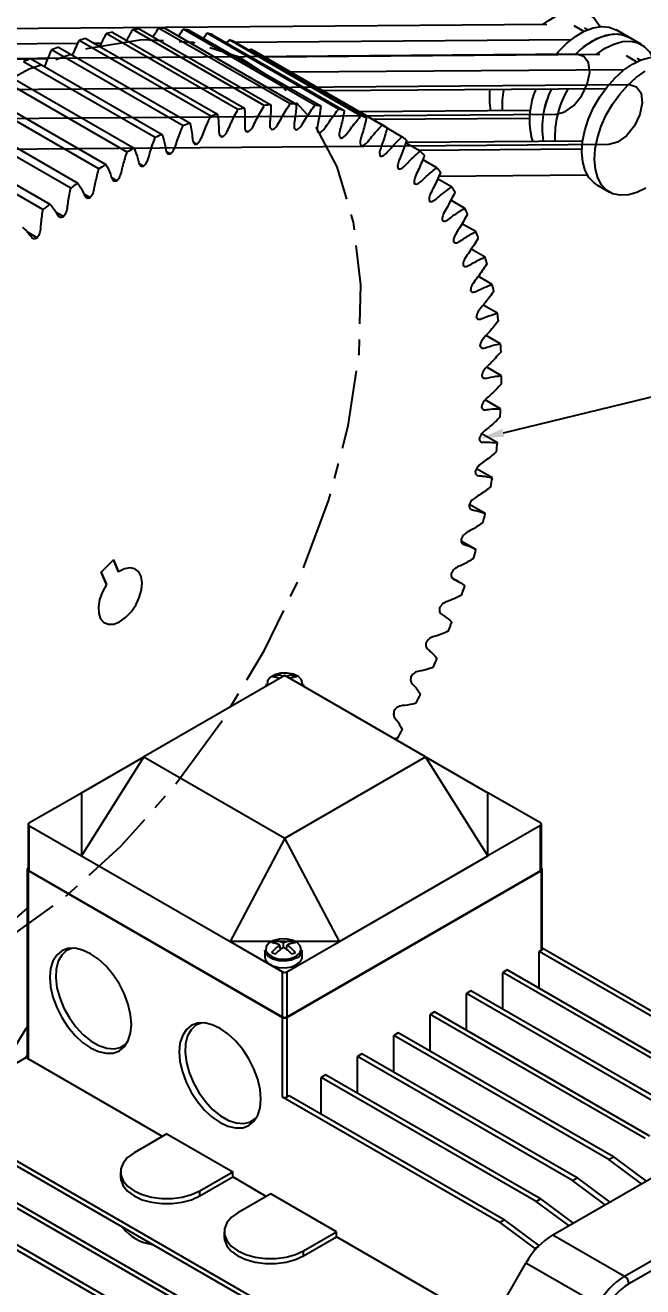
# Model space of a CAD drawing. Header units: millimetres. Extents: x 0 to 1189, y 0 to 841.
# Drawn here: x 690.9 to 790.5, y 304.5 to 508.1 of the extents above; entities that cross this region are included whole.
import ezdxf
from ezdxf import colors
from ezdxf.entities.mleader import LeaderData, LeaderLine
from ezdxf.math import Vec2, Vec3

# ---------------------------------------------------------------- set-up
doc = ezdxf.new("R2010")
doc.units = ezdxf.units.MM
doc.linetypes.add('CENTERX2', pattern=[20.32, 12.7, -2.54, 2.54, -2.54])

msp = doc.modelspace()

# ---------------------------------------------------------------- linework, layer by layer
at = {"color": 7, "linetype": 'Continuous', "lineweight": 25}
for p, q in [((632.13, 507.12), (775.05, 508.23)), ((705.05, 506.93), (726.27, 494.69)), ((729.46, 495.14), (708.25, 507.39)), ((709.3, 507.49), (730.51, 495.24)), ((733.61, 495.37), (712.39, 507.62)), ((713.4, 507.61), (734.62, 495.36)), ((737.6, 495.17), (716.39, 507.42)), ((717.36, 507.3), (738.57, 495.05)), ((779.38, 508.04), (781.03, 507.09)), ((781.58, 507.34), (781.12, 507.6)), ((788.24, 506.15), (786.2, 507.33)), ((632.36, 504.65), (699.39, 505.17)), ((720.82, 493.39), (699.61, 505.63)), ((700.7, 505.95), (721.92, 493.7)), ((702.02, 505.19), (703.22, 505.2)), ((725.19, 494.48), (703.98, 506.73)), ((741.42, 494.53), (720.21, 506.78)), ((721.13, 506.55), (742.35, 494.31)), ((723.21, 505.35), (723.55, 505.36)), ((745.05, 493.47), (723.84, 505.71)), ((724.71, 505.38), (745.92, 493.14)), ((724.74, 505.37), (778.98, 505.79)), ((790.29, 504.97), (788.24, 506.15)), ((716.37, 491.87), (695.15, 504.12)), ((696.27, 504.54), (717.48, 492.29)), ((748.47, 491.98), (727.26, 504.23)), ((728.07, 503.79), (749.29, 491.54)), ((783.58, 503.33), (729.6, 502.91)), ((779.55, 503.3), (780.28, 503.98)), ((789.51, 502.19), (787.86, 503.14)), ((691.56, 502.61), (632.53, 502.16)), ((711.86, 489.94), (690.64, 502.19)), ((691.77, 502.71), (712.98, 490.46)), ((694.57, 502.64), (691.93, 502.62)), ((787.47, 500.89), (733.81, 500.48)), ((790.07, 502.44), (789.61, 502.71)), ((707.32, 487.61), (686.1, 499.86)), ((687.24, 500.48), (708.45, 488.23)), ((702.77, 484.89), (681.56, 497.13)), ((682.69, 497.85), (703.9, 485.6)), ((784.48, 497.83), (739.01, 497.48)), ((678.16, 494.84), (699.37, 482.59)), ((698.25, 481.78), (677.03, 494.03)), ((772.33, 494.31), (744.86, 494.1)), ((772.21, 493.04), (747.03, 492.85)), ((673.66, 491.46), (694.87, 479.22)), ((726.75, 490.86), (726.55, 490.97)), ((726.76, 490.86), (726.56, 490.98)), ((751.66, 490.08), (749.26, 491.46)), ((693.76, 478.32), (672.55, 490.57)), ((718.49, 488.89), (718.01, 489.17)), ((718.48, 488.89), (718.02, 489.15)), ((722.67, 490.08), (722.31, 490.29)), ((722.66, 490.07), (722.44, 490.2)), ((754.6, 487.77), (752.26, 489.11)), ((752.29, 489.19), (780.82, 489.41)), ((772.84, 489.25), (772.49, 490.21)), ((714.25, 487.31), (713.69, 487.63)), ((714.23, 487.3), (713.69, 487.61)), ((754.29, 487.94), (780.69, 488.15)), ((709.96, 485.33), (709.29, 485.72)), ((709.94, 485.33), (709.3, 485.7)), ((757.27, 485.07), (754.99, 486.39)), ((705.65, 482.98), (704.88, 483.43)), ((705.64, 482.97), (704.88, 483.4)), ((759.67, 481.99), (757.41, 483.29)), ((757.62, 483.73), (781.55, 483.91)), ((701.34, 480.26), (700.42, 480.79)), ((701.33, 480.25), (700.43, 480.77)), ((783.09, 482.34), (785.13, 481.16)), ((761.77, 478.55), (759.54, 479.84)), ((697.06, 477.19), (695.91, 477.85)), ((697.05, 477.18), (695.93, 477.82)), ((692.83, 473.79), (691.2, 474.73)), ((692.82, 473.77), (691.24, 474.69)), ((763.57, 474.77), (761.34, 476.05)), ((765.06, 470.67), (762.83, 471.95)), ((766.23, 466.26), (763.98, 467.56)), ((767.07, 461.59), (764.78, 462.91)), ((767.57, 456.66), (765.23, 458.01)), ((767.74, 451.52), (765.33, 452.91)), ((767.58, 446.17), (765.08, 447.61)), ((767.08, 440.67), (764.52, 442.14)), ((766.25, 435.03), (763.67, 436.51)), ((765.09, 429.28), (762.54, 430.75)), ((763.6, 423.46), (761.21, 424.84)), ((705.11, 421.83), (703.14, 419.79)), ((703.14, 419.79), (705.11, 421.83)), ((705.96, 419.87), (705.11, 421.83)), ((705.11, 421.83), (705.96, 419.87)), ((703.14, 419.79), (703.99, 417.83)), ((703.99, 417.83), (703.14, 419.79)), ((760.82, 418.25), (759.75, 418.87)), ((732.76, 403.15), (710.03, 390.03)), ((731.38, 402.84), (731.38, 403.23)), ((755.48, 390.03), (732.76, 403.15)), ((734.14, 402.84), (734.14, 403.23)), ((729.76, 401.7), (729.76, 401.42)), ((729.79, 401.44), (729.76, 401.7)), ((735.76, 401.42), (735.76, 401.7)), ((710.03, 390.03), (699.97, 374.04)), ((699.97, 384.22), (710.03, 390.03)), ((710.03, 390.03), (732.76, 376.91)), ((732.76, 376.91), (755.48, 390.03)), ((765.54, 374.04), (755.48, 390.03)), ((755.48, 390.03), (765.54, 384.22)), ((691.5, 379.34), (699.97, 384.22)), ((699.97, 384.22), (699.97, 374.04)), ((765.54, 374.04), (765.54, 384.22)), ((774.01, 379.34), (765.54, 384.22)), ((691.35, 379.13), (691.35, 371.87)), ((691.5, 378.93), (691.5, 371.66)), ((691.5, 378.93), (699.97, 374.04)), ((774.01, 378.93), (765.54, 374.04)), ((774.01, 371.66), (774.01, 378.93)), ((774.16, 371.87), (774.16, 379.13)), ((732.76, 376.91), (723.94, 360.2)), ((741.58, 360.2), (732.76, 376.91)), ((699.97, 374.04), (723.94, 360.2)), ((741.58, 360.2), (765.54, 374.04)), ((691.21, 371.87), (691.21, 341.47)), ((691.36, 371.66), (691.36, 341.26)), ((691.36, 371.66), (732.4, 347.97)), ((691.5, 371.66), (732.4, 348.05)), ((733.11, 348.05), (774.01, 371.66)), ((733.11, 347.97), (774.15, 371.66)), ((774.15, 358.8), (774.15, 371.66)), ((774.3, 359.01), (774.3, 371.87)), ((698.24, 359.13), (697.67, 358.8)), ((741.58, 360.2), (723.94, 360.2)), ((723.94, 360.2), (732.4, 355.32)), ((729.56, 358.79), (729.56, 357.7)), ((731.18, 359.93), (731.18, 360.33)), ((732.07, 358.93), (731.96, 359.63)), ((732.09, 358.95), (732.07, 358.96)), ((732.56, 359.29), (732.56, 359.98)), ((733.05, 358.93), (733.15, 359.63)), ((733.11, 355.32), (741.58, 360.2)), ((733.94, 359.93), (733.94, 360.33)), ((735.56, 357.7), (735.56, 358.79)), ((774.15, 358.8), (773.79, 358.59)), ((773.79, 352.65), (773.79, 358.59)), ((808.49, 338.56), (773.79, 358.59)), ((809.2, 338.97), (774.3, 359.12)), ((732.4, 348.05), (732.4, 355.32)), ((733.11, 355.32), (733.11, 348.05)), ((768.64, 355.62), (767.93, 355.21)), ((767.93, 349.27), (767.93, 355.21)), ((802.63, 335.18), (767.93, 355.21)), ((803.34, 335.59), (768.64, 355.62)), ((762.78, 352.24), (762.07, 351.82)), ((797.48, 332.21), (762.78, 352.24)), ((796.76, 331.79), (762.07, 351.82)), ((762.07, 345.88), (762.07, 351.82)), ((756.92, 348.85), (756.2, 348.44)), ((790.9, 328.41), (756.2, 348.44)), ((756.2, 342.5), (756.2, 348.44)), ((791.62, 328.82), (756.92, 348.85)), ((719.11, 347.08), (718.55, 346.75)), ((732.4, 335.11), (732.4, 347.97)), ((733.11, 347.97), (733.11, 335.11)), ((751.06, 345.47), (750.34, 345.06)), ((785.04, 325.02), (750.34, 345.06)), ((750.34, 339.12), (750.34, 345.06)), ((785.76, 325.44), (751.06, 345.47)), ((706.63, 343.29), (707.19, 343.62)), ((745.2, 342.09), (744.48, 341.67)), ((779.9, 322.05), (745.2, 342.09)), ((675.82, 332.7), (691.21, 341.59)), ((691.21, 341.82), (691.01, 341.47)), ((713.04, 328.74), (691.36, 341.26)), ((779.18, 321.64), (744.48, 341.67)), ((744.48, 335.73), (744.48, 341.67)), ((739.34, 338.7), (738.62, 338.29)), ((773.32, 318.26), (738.62, 338.29)), ((738.62, 332.35), (738.62, 338.29)), ((774.03, 318.67), (739.34, 338.7)), ((767.46, 314.87), (732.4, 335.11)), ((733.47, 335.32), (733.11, 335.11)), ((768.17, 315.29), (733.47, 335.32)), ((776, 312.87), (812.68, 334.04)), ((727.5, 331.24), (728.06, 331.57)), ((713.75, 329.15), (708.45, 326.09)), ((713.75, 329.15), (724.36, 323.03)), ((752.27, 288.57), (685.01, 327.39)), ((752.27, 287.74), (685.01, 326.56)), ((787.57, 306.19), (824.24, 327.36)), ((824.95, 326.14), (788.28, 304.97)), ((785.04, 325.02), (785.76, 325.44)), ((790.31, 321.13), (785.04, 325.02)), ((785.76, 325.44), (791.03, 321.54)), ((706.25, 323.03), (706.25, 322.21)), ((719.05, 319.97), (724.36, 323.03)), ((719.05, 319.15), (724.36, 322.21)), ((724.36, 322.21), (724.36, 323.03)), ((729.78, 319.08), (724.36, 322.21)), ((779.18, 321.64), (779.9, 322.05)), ((779.9, 322.05), (785.17, 318.16)), ((752.27, 281.8), (685.01, 320.62)), ((752.27, 280.97), (685.01, 319.8)), ((719.05, 319.15), (719.05, 319.97)), ((784.45, 317.74), (779.18, 321.64)), ((730.49, 319.49), (725.18, 316.43)), ((741.09, 313.37), (730.49, 319.49)), ((773.32, 318.26), (774.03, 318.67)), ((778.59, 314.36), (773.32, 318.26)), ((774.03, 318.67), (779.3, 314.77)), ((752.27, 275.03), (685.01, 313.85)), ((767.46, 314.87), (768.17, 315.29)), ((767.46, 314.87), (773.11, 310.69)), ((768.17, 315.29), (773.8, 311.12)), ((752.27, 274.2), (685.01, 313.03)), ((722.99, 313.37), (722.99, 312.55)), ((735.79, 310.31), (741.09, 313.37)), ((735.79, 309.49), (741.09, 312.55)), ((741.09, 312.55), (741.09, 313.37)), ((765.12, 298.68), (741.09, 312.55)), ((776, 312.87), (787.57, 306.19)), ((735.79, 309.49), (735.79, 310.31)), ((773.11, 310.69), (773.72, 311.04)), ((773.11, 310.36), (773.11, 310.69)), ((760.07, 288.21), (771.67, 308.29)), ((783.23, 301.62), (771.67, 308.29))]:
    msp.add_line(p, q, dxfattribs=at)
at = {"color": 7, "linetype": 'Continuous'}
for p, q in [((779.86, 503.39), (539.6, 501.52)), ((548.09, 496.62), (788.35, 498.49)), ((536.29, 491.85), (776.54, 493.71)), ((785.03, 488.81), (544.77, 486.95))]:
    msp.add_line(p, q, dxfattribs=at)
at = {"color": 7, "linetype": 'Continuous', "lineweight": 25, "flags": 128}
for points in [[(774.45, 508.23), (775.24, 508.81), (776.67, 509.65), (778.08, 510.18), (779.43, 510.4), (780.67, 510.3), (781.77, 509.88), (782.7, 509.16), (783.42, 508.15), (783.57, 507.85)], [(776.43, 503.27), (776.89, 503.82), (778.23, 505.16), (779.64, 506.27), (781.07, 507.11), (782.48, 507.64), (783.83, 507.86), (785.07, 507.76), (786.17, 507.35), (786.2, 507.33)], [(779.55, 503.3), (779.59, 503.33), (780.97, 504.57), (782.39, 505.54), (783.82, 506.23), (785.2, 506.61), (786.5, 506.68), (787.68, 506.42), (788.24, 506.15)], [(780.28, 503.98), (781.68, 505.09), (783.11, 505.93), (784.52, 506.46), (785.87, 506.68), (787.11, 506.58), (788.21, 506.17), (788.24, 506.15)], [(782.93, 503.32), (783.01, 503.38), (784.44, 504.36), (785.86, 505.05), (787.24, 505.43), (788.54, 505.5), (789.72, 505.24), (790.74, 504.66), (791.57, 503.8), (792.05, 502.95)], [(783.09, 482.34), (782.64, 482.64), (781.81, 483.51), (781.2, 484.65), (780.82, 486.02), (780.68, 487.59), (780.8, 489.3), (781.16, 491.1), (781.76, 492.95), (782.57, 494.78), (783.57, 496.53), (784.74, 498.16), (786.03, 499.61), (787.41, 500.85), (788.83, 501.82), (790.26, 502.51), (791.64, 502.89), (792.94, 502.96), (794.12, 502.7), (794.69, 502.43)], [(790.98, 481.76), (789.56, 481.07), (788.18, 480.69), (786.88, 480.63), (785.7, 480.89), (784.68, 481.46), (783.85, 482.33), (783.24, 483.47), (782.86, 484.84), (782.73, 486.41), (782.84, 488.12), (783.2, 489.92), (783.8, 491.77), (784.61, 493.6), (785.62, 495.35), (786.78, 496.98), (788.07, 498.43), (789.45, 499.67), (790.88, 500.64)], [(726.75, 490.86), (726.75, 490.86), (726.75, 490.86), (726.75, 490.86), (726.75, 490.86), (726.76, 490.86), (726.76, 490.86), (726.76, 490.86), (726.76, 490.86)], [(730.72, 491.23), (730.73, 491.23), (730.73, 491.23), (730.73, 491.23), (730.73, 491.23), (730.73, 491.23), (730.73, 491.23), (730.74, 491.23), (730.74, 491.23)], [(734.57, 491.19), (734.57, 491.19), (734.57, 491.19), (734.57, 491.19), (734.57, 491.19), (734.57, 491.19), (734.58, 491.19), (734.58, 491.19), (734.58, 491.19)], [(738.25, 490.74), (738.26, 490.74), (738.26, 490.74), (738.26, 490.74), (738.26, 490.74), (738.26, 490.74), (738.26, 490.74), (738.27, 490.74), (738.27, 490.74)], [(718.48, 488.89), (718.48, 488.89), (718.48, 488.89), (718.48, 488.89), (718.49, 488.89), (718.49, 488.89), (718.49, 488.89), (718.49, 488.89), (718.49, 488.89)], [(722.66, 490.07), (722.66, 490.07), (722.66, 490.07), (722.66, 490.08), (722.67, 490.08), (722.67, 490.08), (722.67, 490.08), (722.67, 490.08), (722.67, 490.08)], [(741.77, 489.89), (741.77, 489.89), (741.77, 489.89), (741.77, 489.88), (741.77, 489.88), (741.78, 489.88), (741.78, 489.88), (741.78, 489.88), (741.78, 489.88)], [(745.09, 488.62), (745.09, 488.62), (745.09, 488.62), (745.09, 488.62), (745.09, 488.62), (745.09, 488.62), (745.1, 488.62), (745.1, 488.62), (745.1, 488.62)], [(714.23, 487.3), (714.24, 487.3), (714.24, 487.3), (714.24, 487.3), (714.24, 487.3), (714.24, 487.3), (714.24, 487.31), (714.25, 487.31), (714.25, 487.31)], [(748.19, 486.97), (748.2, 486.97), (748.2, 486.97), (748.2, 486.96), (748.2, 486.96), (748.2, 486.96), (748.2, 486.96), (748.2, 486.96), (748.2, 486.96)], [(709.94, 485.33), (709.95, 485.33), (709.95, 485.33), (709.95, 485.33), (709.95, 485.33), (709.95, 485.33), (709.96, 485.33), (709.96, 485.33), (709.96, 485.33)], [(751.07, 484.92), (751.07, 484.92), (751.07, 484.92), (751.08, 484.92), (751.08, 484.92), (751.08, 484.92), (751.08, 484.92), (751.08, 484.91), (751.08, 484.91)], [(705.64, 482.97), (705.64, 482.97), (705.64, 482.97), (705.64, 482.97), (705.64, 482.98), (705.64, 482.98), (705.65, 482.98), (705.65, 482.98), (705.65, 482.98)], [(753.7, 482.5), (753.71, 482.5), (753.71, 482.5), (753.71, 482.5), (753.71, 482.49), (753.71, 482.49), (753.71, 482.49), (753.71, 482.49), (753.71, 482.49)], [(701.33, 480.25), (701.33, 480.25), (701.33, 480.25), (701.33, 480.25), (701.34, 480.26), (701.34, 480.26), (701.34, 480.26), (701.34, 480.26), (701.34, 480.26)], [(756.08, 479.71), (756.08, 479.71), (756.08, 479.71), (756.08, 479.71), (756.08, 479.71), (756.08, 479.71), (756.08, 479.71), (756.08, 479.7), (756.09, 479.7)], [(697.05, 477.18), (697.05, 477.18), (697.05, 477.18), (697.05, 477.18), (697.06, 477.19), (697.06, 477.19), (697.06, 477.19), (697.06, 477.19), (697.06, 477.19)], [(758.18, 476.58), (758.18, 476.58), (758.18, 476.58), (758.18, 476.57), (758.18, 476.57), (758.18, 476.57), (758.18, 476.57), (758.18, 476.57), (758.19, 476.57)], [(692.82, 473.77), (692.82, 473.78), (692.82, 473.78), (692.82, 473.78), (692.83, 473.78), (692.83, 473.78), (692.83, 473.78), (692.83, 473.78), (692.83, 473.79)], [(760, 473.11), (760, 473.11), (760, 473.11), (760, 473.11), (760, 473.11), (760, 473.11), (760, 473.1), (760, 473.1), (760, 473.1)], [(761.52, 469.34), (761.52, 469.33), (761.52, 469.33), (761.52, 469.33), (761.52, 469.33), (761.52, 469.33), (761.52, 469.33), (761.52, 469.32), (761.52, 469.32)], [(762.74, 465.27), (762.74, 465.26), (762.74, 465.26), (762.74, 465.26), (762.74, 465.26), (762.74, 465.26), (762.74, 465.26), (762.74, 465.25), (762.74, 465.25)], [(763.65, 460.93), (763.65, 460.93), (763.66, 460.92), (763.66, 460.92), (763.66, 460.92), (763.66, 460.92), (763.66, 460.92), (763.66, 460.92), (763.66, 460.91)], [(764.25, 456.34), (764.25, 456.34), (764.25, 456.34), (764.25, 456.34), (764.25, 456.34), (764.25, 456.33), (764.25, 456.33), (764.25, 456.33), (764.26, 456.33)], [(764.54, 451.54), (764.54, 451.54), (764.54, 451.54), (764.54, 451.53), (764.54, 451.53), (764.54, 451.53), (764.54, 451.53), (764.54, 451.53), (764.54, 451.52)], [(764.5, 446.54), (764.5, 446.54), (764.5, 446.54), (764.5, 446.53), (764.5, 446.53), (764.5, 446.53), (764.5, 446.53), (764.5, 446.53), (764.5, 446.52)], [(764.15, 441.37), (764.15, 441.37), (764.15, 441.37), (764.14, 441.37), (764.14, 441.37), (764.14, 441.36), (764.14, 441.36), (764.14, 441.36), (764.14, 441.36)], [(763.47, 436.07), (763.47, 436.07), (763.47, 436.06), (763.47, 436.06), (763.47, 436.06), (763.47, 436.06), (763.47, 436.06), (763.47, 436.05), (763.47, 436.05)], [(762.49, 430.65), (762.49, 430.65), (762.49, 430.65), (762.49, 430.65), (762.49, 430.65), (762.49, 430.64), (762.49, 430.64), (762.49, 430.64), (762.49, 430.64)], [(761.2, 425.16), (761.2, 425.16), (761.2, 425.15), (761.2, 425.15), (761.2, 425.15), (761.2, 425.15), (761.2, 425.15), (761.2, 425.14), (761.2, 425.14)], [(703.99, 417.83), (703.34, 416.65), (702.9, 415.42), (702.7, 414.23), (702.76, 413.16), (703.06, 412.3), (703.6, 411.7), (704.33, 411.41), (705.19, 411.45), (706.13, 411.82), (707.08, 412.48), (707.96, 413.4), (708.72, 414.51), (709.3, 415.71), (709.65, 416.94), (709.76, 418.09), (709.61, 419.09), (709.21, 419.86), (708.6, 420.35), (707.81, 420.52), (706.91, 420.35), (705.96, 419.87)], [(703.99, 417.83), (703.34, 416.65), (702.9, 415.42), (702.7, 414.23), (702.76, 413.16), (703.06, 412.3), (703.6, 411.7), (704.33, 411.41), (705.19, 411.45), (706.13, 411.82), (707.08, 412.48), (707.96, 413.4), (708.72, 414.51), (709.3, 415.71), (709.65, 416.94), (709.76, 418.09), (709.61, 419.09), (709.21, 419.86), (708.6, 420.35), (707.81, 420.52), (706.91, 420.35), (705.96, 419.87)], [(759.61, 419.61), (759.61, 419.61), (759.61, 419.61), (759.61, 419.61), (759.61, 419.6), (759.61, 419.6), (759.61, 419.6), (759.6, 419.6), (759.6, 419.6)], [(757.73, 414.05), (757.73, 414.05), (757.73, 414.04), (757.72, 414.04), (757.72, 414.04), (757.72, 414.04), (757.72, 414.03), (757.72, 414.03), (757.72, 414.03)], [(755.56, 408.49), (755.56, 408.49), (755.56, 408.49), (755.56, 408.49), (755.56, 408.48), (755.56, 408.48), (755.56, 408.48), (755.56, 408.48), (755.56, 408.48)], [(735.54, 401.55), (735.61, 401.83), (735.47, 402.43), (734.95, 402.96), (734.15, 403.35), (733.15, 403.54), (732.1, 403.51), (731.14, 403.27), (730.4, 402.84), (729.97, 402.28), (729.93, 401.68), (729.97, 401.55)], [(735.76, 401.7), (735.74, 401.55), (735.72, 401.44)], [(753.13, 402.98), (753.13, 402.98), (753.13, 402.97), (753.13, 402.97), (753.13, 402.97), (753.12, 402.97), (753.12, 402.97), (753.12, 402.96), (753.12, 402.96)], [(750.44, 397.54), (750.44, 397.53), (750.44, 397.53), (750.44, 397.53), (750.44, 397.53), (750.43, 397.52), (750.43, 397.52), (750.43, 397.52), (750.43, 397.52)], [(691.21, 365.59), (689.89, 364.42), (687.38, 361.98), (684.96, 359.33), (682.65, 356.49), (680.48, 353.48), (678.45, 350.34), (676.6, 347.08), (674.93, 343.73), (673.47, 340.34), (672.21, 336.91), (671.19, 333.5), (670.39, 330.12), (669.83, 326.8), (669.52, 323.58), (669.46, 320.49), (669.65, 317.54), (670.08, 314.77), (670.76, 312.2), (671.67, 309.85), (672.49, 308.28)], [(734.58, 357.83), (735.17, 358.33), (735.41, 358.92), (735.27, 359.52), (734.76, 360.05), (733.95, 360.44), (732.95, 360.63), (731.9, 360.6), (730.94, 360.36), (730.2, 359.93), (729.78, 359.38), (729.73, 358.77), (730.06, 358.2), (730.73, 357.73), (731.65, 357.43), (732.69, 357.35), (733.71, 357.49), (734.58, 357.83)], [(701.44, 358.24), (700.16, 358.84), (698.93, 359.12), (697.79, 359.07), (696.79, 358.7), (695.97, 358.02), (695.36, 357.06), (694.99, 355.85), (694.86, 354.44), (694.99, 352.88), (695.36, 351.24), (695.97, 349.58), (696.79, 347.95), (697.79, 346.43), (698.93, 345.07), (700.16, 343.93), (701.44, 343.04), (702.73, 342.45), (703.96, 342.17), (705.1, 342.21), (706.1, 342.58), (706.92, 343.26), (707.52, 344.22), (707.9, 345.43), (708.02, 346.84), (707.9, 348.4), (707.52, 350.04), (706.92, 351.7), (706.1, 353.33), (705.1, 354.85), (703.96, 356.21), (702.73, 357.35), (701.44, 358.24)], [(698.53, 359.14), (697.56, 358.74), (696.78, 358.02), (696.21, 357.02), (695.89, 355.77), (695.83, 354.33), (696.02, 352.76), (696.47, 351.11), (697.14, 349.46), (698.03, 347.88), (699.08, 346.43), (700.26, 345.17), (701.51, 344.14), (702.79, 343.41), (704.05, 342.98), (705.22, 342.88), (706.28, 343.12), (707.16, 343.68), (707.34, 343.87)], [(734.68, 357.57), (733.83, 357.22), (732.82, 357.06), (731.78, 357.12), (730.84, 357.37), (730.1, 357.8), (729.66, 358.34), (729.56, 358.79)], [(729.56, 357.7), (729.66, 357.25), (730.1, 356.71), (730.84, 356.28), (731.78, 356.03), (732.82, 355.97), (733.83, 356.13), (734.68, 356.48), (735.28, 356.97), (735.55, 357.55), (735.56, 357.7)], [(691.25, 346.52), (690.9, 345.98), (688.89, 342.69)], [(722.32, 330.99), (723.6, 330.4), (724.84, 330.12), (725.98, 330.16), (726.97, 330.53), (727.79, 331.21), (728.4, 332.17), (728.77, 333.38), (728.9, 334.79), (728.77, 336.35), (728.4, 337.99), (727.79, 339.65), (726.97, 341.28), (725.98, 342.8), (724.84, 344.16), (723.6, 345.3), (722.32, 346.19), (721.03, 346.78), (719.8, 347.07), (718.66, 347.02), (717.67, 346.65), (716.85, 345.97), (716.24, 345.01), (715.86, 343.8), (715.74, 342.39), (715.86, 340.83), (716.24, 339.19), (716.85, 337.53), (717.67, 335.9), (718.66, 334.38), (719.8, 333.02), (721.03, 331.88), (722.32, 330.99)], [(719.4, 347.09), (718.44, 346.69), (717.65, 345.97), (717.09, 344.97), (716.77, 343.72), (716.7, 342.28), (716.9, 340.7), (717.34, 339.06), (718.02, 337.41), (718.9, 335.83), (719.95, 334.38), (721.13, 333.12), (722.39, 332.09), (723.67, 331.35), (724.92, 330.93), (726.1, 330.83), (727.15, 331.07), (728.03, 331.63), (728.22, 331.82)], [(708.45, 326.09), (707.4, 325.33), (706.67, 324.46), (706.3, 323.51), (706.3, 322.55), (706.67, 321.6), (707.4, 320.73), (708.45, 319.97), (709.76, 319.36), (711.27, 318.94), (712.91, 318.73), (714.59, 318.73), (716.23, 318.94), (717.74, 319.36), (719.05, 319.97)], [(706.25, 322.21), (706.3, 321.73), (706.67, 320.78), (707.4, 319.91), (708.45, 319.15), (709.76, 318.55), (711.27, 318.13), (712.91, 317.91), (714.59, 317.91), (716.23, 318.13), (717.74, 318.55), (719.05, 319.15)], [(725.18, 316.43), (724.14, 315.67), (723.41, 314.8), (723.03, 313.85), (723.03, 312.88), (723.41, 311.94), (724.14, 311.07), (725.18, 310.31), (726.5, 309.7), (728.01, 309.28), (729.65, 309.07), (731.33, 309.07), (732.96, 309.28), (734.48, 309.7), (735.79, 310.31)], [(722.99, 312.55), (723.03, 312.07), (723.41, 311.12), (724.14, 310.25), (725.18, 309.49), (726.5, 308.89), (728.01, 308.47), (729.65, 308.25), (731.33, 308.25), (732.96, 308.47), (734.48, 308.89), (735.79, 309.49)]]:
    msp.add_lwpolyline(points, dxfattribs=at)
at = {"color": 7, "linetype": 'CENTERX2', "flags": 128}
msp.add_lwpolyline([(731.89, 498.7), (725.42, 502.9), (717.97, 505.27), (709.7, 505.73), (700.82, 504.29), (691.56, 500.97), (682.13, 495.86), (672.77, 489.08), (663.72, 480.81), (655.19, 471.24), (647.39, 460.61), (640.52, 449.18), (634.75, 437.24), (630.21, 425.07), (627.02, 412.98), (625.26, 401.26), (624.98, 390.21), (626.17, 380.1), (628.81, 371.16), (632.83, 363.63), (638.14, 357.7), (644.6, 353.49), (652.06, 351.13), (660.32, 350.67), (669.2, 352.11), (678.47, 355.43), (687.89, 360.54), (697.25, 367.31), (706.3, 375.59), (714.83, 385.16), (722.63, 395.78), (729.5, 407.21), (735.27, 419.16), (739.81, 431.32), (743, 443.42), (744.76, 455.13), (745.05, 466.18), (743.86, 476.3), (741.22, 485.23), (737.19, 492.76), (731.89, 498.7)], dxfattribs=at)
at = {"color": 7, "linetype": 'Continuous', "flags": 128}
for points in [[(776.54, 493.71), (777.96, 494.09), (779.41, 495.15), (780.67, 496.72), (781.56, 498.58), (781.94, 500.43), (781.75, 501.99), (781.02, 503.03), (779.86, 503.39)], [(788.35, 498.49), (789.51, 498.13), (790.24, 497.09), (790.43, 495.53), (790.05, 493.68), (789.16, 491.82), (787.89, 490.25), (786.44, 489.19), (785.03, 488.81)]]:
    msp.add_lwpolyline(points, dxfattribs=at)
at = {"color": 7, "linetype": 'Continuous', "lineweight": 25}
for centre, radius, start, end in [((713.52, 459.73), 47.96, 100.1708, 101.4779), ((712.72, 465.27), 42.36, 94.6437, 96.0636), ((712.52, 469.89), 37.73, 88.6592, 90.193), ((712.75, 473.52), 34.09, 82.2313, 83.8724), ((715.04, 453.38), 54.49, 105.2532, 106.4537), ((713.21, 476.13), 31.44, 75.4101, 77.1422), ((713.7, 477.74), 29.76, 68.2862, 70.083), ((717.35, 446.37), 61.87, 109.9207, 111.0236), ((713.99, 478.4), 29.04, 60.9882, 62.8147), ((720.48, 438.87), 70, 114.2122, 115.2281), ((776.19, 496.34), 10.43, 172.5956, 191.4808), ((780.6, 495.07), 12.79, 168.1198, 183.5412), ((785.28, 492.76), 13.04, 157.518, 191.2494), ((787.89, 491.55), 13.62, 152.8565, 189.2448), ((788.35, 491.48), 14.06, 153.4463, 188.6551), ((792.06, 489.91), 15.75, 150.0205, 181.9458), ((733.94, 453.02), 42.36, 94.6437, 96.0636), ((733.73, 457.64), 37.73, 88.6592, 90.193), ((733.96, 461.27), 34.09, 82.2313, 83.8724), ((736.25, 441.13), 54.49, 105.2532, 106.4537), ((734.74, 447.48), 47.96, 100.1708, 101.4779), ((734.43, 463.88), 31.44, 75.4101, 77.1422), ((734.91, 465.49), 29.76, 68.2862, 70.083), ((738.56, 434.12), 61.87, 109.9207, 111.0236), ((735.2, 466.15), 29.04, 60.9882, 62.8147), ((741.69, 426.62), 70, 114.2122, 115.2281), ((735.08, 465.96), 29.27, 53.6689, 55.4859), ((745.61, 418.84), 78.72, 118.1703, 119.1098), ((734.32, 465.05), 30.45, 46.4843, 48.2538), ((750.24, 410.97), 87.85, 121.8372, 122.7103), ((732.77, 463.57), 32.6, 39.571, 41.2619), ((755.45, 403.24), 97.17, 125.2526, 126.069), ((730.27, 461.69), 35.73, 33.0309, 34.6216), ((761.07, 395.86), 106.45, 128.4535, 129.2217), ((726.73, 459.6), 39.84, 26.9245, 28.4037), ((722.1, 457.47), 44.94, 21.2748, 22.6399), ((716.38, 455.47), 51, 16.0753, 17.33), ((709.64, 453.77), 57.95, 11.2999, 12.4522), ((701.99, 452.48), 65.71, 6.9114, 7.9711), ((693.6, 451.69), 74.14, 2.8679, 3.8457), ((684.66, 451.47), 83.08, 359.1269, 0.0332), ((675.42, 451.82), 92.33, 355.6477, 356.4924), ((666.13, 452.73), 101.66, 352.3926, 353.1848), ((657.07, 454.13), 110.83, 349.3275, 350.0753), ((648.5, 455.91), 119.59, 346.4215, 347.1323), ((640.68, 457.95), 127.67, 343.6469, 344.3274), ((633.83, 460.09), 134.84, 340.9789, 341.6351), ((628.16, 462.14), 140.88, 338.3947, 339.032), ((623.81, 463.95), 145.58, 335.8734, 336.4969), ((733.33, 399.24), 4.45, 116.0292, 123.9654), ((731.31, 400.13), 3.11, 67.6795, 88.752), ((734.22, 400.06), 3.17, 91.4688, 112.0998), ((732.18, 399.24), 4.45, 56.0346, 63.9708), ((730.57, 399.6), 3.33, 66.4814, 85.2879), ((734.92, 399.7), 3.23, 94.417, 113.8137), ((620.89, 465.31), 148.81, 333.3956, 334.01), ((619.42, 466.07), 150.46, 330.9426, 331.5525), ((691.58, 379.13), 0.218, 110.7834, 249.2166), ((773.93, 379.13), 0.218, 290.7834, 69.2166), ((691.44, 371.87), 0.218, 110.7834, 249.2166), ((691.61, 371.89), 0.251, 185.6948, 245.6253), ((773.91, 371.89), 0.251, 294.3747, 354.3052), ((774.07, 371.87), 0.218, 290.7834, 69.2166), ((733.13, 356.33), 4.45, 116.0292, 123.9654), ((730.35, 356.54), 3.49, 62.3726, 85.0377), ((735.62, 354.32), 6.45, 124.5524, 140.4822), ((728.27, 353.69), 5.3, 56.6721, 63.3333), ((731.08, 357.05), 3.28, 63.2737, 88.3271), ((736.99, 352.67), 7.96, 123.8228, 136.8649), ((734.03, 357.05), 3.28, 91.6729, 116.7263), ((728.13, 352.67), 7.96, 43.1351, 56.1772), ((734.77, 356.54), 3.49, 94.9623, 117.6274), ((729.5, 354.32), 6.45, 39.5178, 55.4476), ((731.99, 356.33), 4.45, 56.0346, 63.9708), ((736.85, 353.69), 5.3, 116.6667, 123.3279), ((734.13, 358.88), 1.43, 292.4764, 356.2034), ((774.05, 359.03), 0.251, 294.3747, 354.3052), ((732.76, 356), 0.769, 242.6097, 297.3903), ((732.76, 348.73), 0.769, 242.6097, 297.3903), ((732.76, 348.65), 0.769, 242.6097, 297.3903), ((691.46, 341.49), 0.251, 185.6948, 245.6253), ((732.76, 335.79), 0.769, 242.6097, 297.3903), ((712.17, 318.18), 6.89, 216.4852, 263.5202), ((782.62, 302.26), 12.51, 121.9547, 151.1444), ((794.19, 295.58), 12.51, 121.9547, 151.1444), ((786.74, 304.9), 1.54, 2.6055, 57.3945), ((794.13, 295.58), 11.06, 121.9547, 151.1444)]:
    msp.add_arc(centre, radius, start, end, dxfattribs=at)
for points, knots in [([(707.28, 505.64), (707.57, 506.18), (707.88, 506.76), (708.22, 507.34), (708.25, 507.39)], [0, 0, 0, 0, 0.911148, 1, 1, 1, 1]), ([(711.53, 506.2), (711.78, 506.63), (712.06, 507.1), (712.36, 507.57), (712.39, 507.62)], [0, 0, 0, 0, 0.893566, 1, 1, 1, 1]), ([(715.65, 506.31), (715.86, 506.64), (716.1, 507.01), (716.35, 507.37), (716.39, 507.42)], [0, 0, 0, 0, 0.867116, 1, 1, 1, 1]), ([(698.53, 503.23), (698.86, 503.98), (699.2, 504.78), (699.58, 505.58), (699.61, 505.63)], [0, 0, 0, 0, 0.933434, 1, 1, 1, 1]), ([(702.95, 504.65), (703.26, 505.29), (703.59, 505.99), (703.95, 506.67), (703.98, 506.73)], [0, 0, 0, 0, 0.923801, 1, 1, 1, 1]), ([(719.62, 505.99), (719.78, 506.21), (719.97, 506.48), (720.17, 506.73), (720.21, 506.78)], [0, 0, 0, 0, 0.822174, 1, 1, 1, 1]), ([(723.44, 505.22), (723.53, 505.34), (723.67, 505.51), (723.8, 505.67), (723.84, 505.71)], [0, 0, 0, 0, 0.727334, 1, 1, 1, 1]), ([(694.08, 501.37), (694.12, 501.48), (694.43, 502.34), (694.79, 503.26), (695.13, 504.07), (695.15, 504.12)], [0, 0, 0, 0, 0.113572, 0.941188, 1, 1, 1, 1]), ([(727.07, 504.02), (727.09, 504.05), (727.16, 504.12), (727.22, 504.18), (727.26, 504.23)], [0, 0, 0, 0, 0.387456, 1, 1, 1, 1]), ([(726.76, 490.86), (726.88, 490.92), (727.1, 491.04), (727.39, 491.35), (727.76, 491.94), (728.33, 493.19), (728.99, 494.32), (729.43, 495.09), (729.46, 495.14)], [0, 0, 0, 0, 0.094465, 0.174507, 0.251634, 0.489377, 0.966121, 1, 1, 1, 1]), ([(730.51, 495.24), (730.51, 495.19), (730.51, 494.46), (730.5, 493.39), (730.33, 492.18), (730.36, 491.63), (730.48, 491.36), (730.64, 491.27), (730.72, 491.23)], [0, 0, 0, 0, 0.033879, 0.510623, 0.748366, 0.825493, 0.905535, 1, 1, 1, 1]), ([(730.74, 491.23), (730.85, 491.28), (731.07, 491.38), (731.37, 491.67), (731.77, 492.24), (732.39, 493.47), (733.09, 494.58), (733.57, 495.32), (733.61, 495.37)], [0, 0, 0, 0, 0.094465, 0.174507, 0.251634, 0.489377, 0.966121, 1, 1, 1, 1]), ([(734.62, 495.36), (734.61, 495.31), (734.57, 494.56), (734.49, 493.45), (734.25, 492.21), (734.25, 491.65), (734.34, 491.35), (734.49, 491.25), (734.57, 491.19)], [0, 0, 0, 0, 0.033879, 0.510623, 0.748366, 0.825493, 0.905535, 1, 1, 1, 1]), ([(734.58, 491.19), (734.7, 491.23), (734.91, 491.31), (735.22, 491.58), (735.63, 492.13), (736.31, 493.33), (737.06, 494.4), (737.57, 495.12), (737.6, 495.17)], [0, 0, 0, 0, 0.094465, 0.174507, 0.251634, 0.489377, 0.966121, 1, 1, 1, 1]), ([(738.57, 495.05), (738.56, 495), (738.47, 494.23), (738.33, 493.09), (738.02, 491.83), (737.98, 491.25), (738.05, 490.93), (738.18, 490.81), (738.25, 490.74)], [0, 0, 0, 0, 0.0338785, 0.5106228, 0.7483663, 0.8254932, 0.9055355, 1, 1, 1, 1]), ([(718.49, 488.89), (718.61, 488.97), (718.83, 489.13), (719.1, 489.48), (719.42, 490.09), (719.87, 491.36), (720.42, 492.54), (720.79, 493.33), (720.82, 493.39)], [0, 0, 0, 0, 0.094465, 0.174507, 0.251634, 0.489377, 0.966121, 1, 1, 1, 1]), ([(721.92, 493.7), (721.92, 493.66), (722.02, 492.99), (722.14, 492.01), (722.12, 490.86), (722.22, 490.37), (722.38, 490.14), (722.56, 490.1), (722.66, 490.07)], [0, 0, 0, 0, 0.033879, 0.510623, 0.748366, 0.825493, 0.905535, 1, 1, 1, 1]), ([(722.67, 490.08), (722.79, 490.15), (723.01, 490.29), (723.29, 490.62), (723.64, 491.22), (724.15, 492.48), (724.75, 493.64), (725.17, 494.43), (725.19, 494.48)], [0, 0, 0, 0, 0.0944645, 0.1745068, 0.2516337, 0.4893772, 0.9661215, 1, 1, 1, 1]), ([(726.27, 494.69), (726.27, 494.64), (726.32, 493.94), (726.38, 492.91), (726.28, 491.73), (726.35, 491.2), (726.49, 490.95), (726.66, 490.89), (726.75, 490.86)], [0, 0, 0, 0, 0.033879, 0.510623, 0.748366, 0.825493, 0.905535, 1, 1, 1, 1]), ([(738.27, 490.74), (738.38, 490.77), (738.59, 490.83), (738.91, 491.08), (739.34, 491.6), (740.07, 492.77), (740.85, 493.79), (741.39, 494.49), (741.42, 494.53)], [0, 0, 0, 0, 0.094465, 0.174507, 0.251634, 0.489377, 0.966121, 1, 1, 1, 1]), ([(742.35, 494.31), (742.34, 494.26), (742.2, 493.47), (741.99, 492.3), (741.61, 491.04), (741.53, 490.44), (741.58, 490.1), (741.7, 489.96), (741.77, 489.89)], [0, 0, 0, 0, 0.033879, 0.510623, 0.748366, 0.825493, 0.905535, 1, 1, 1, 1]), ([(741.78, 489.88), (741.89, 489.9), (742.1, 489.94), (742.41, 490.16), (742.86, 490.65), (743.64, 491.79), (744.46, 492.76), (745.02, 493.42), (745.05, 493.47)], [0, 0, 0, 0, 0.094465, 0.174507, 0.251634, 0.489377, 0.966121, 1, 1, 1, 1]), ([(745.92, 493.14), (745.91, 493.08), (745.73, 492.28), (745.45, 491.1), (745.01, 489.84), (744.9, 489.22), (744.92, 488.87), (745.03, 488.71), (745.09, 488.62)], [0, 0, 0, 0, 0.033879, 0.510623, 0.748366, 0.825493, 0.905535, 1, 1, 1, 1]), ([(714.25, 487.31), (714.36, 487.4), (714.58, 487.57), (714.84, 487.93), (715.13, 488.56), (715.51, 489.82), (716, 491.01), (716.34, 491.82), (716.37, 491.87)], [0, 0, 0, 0, 0.094465, 0.174507, 0.251634, 0.489377, 0.966121, 1, 1, 1, 1]), ([(717.48, 492.29), (717.49, 492.25), (717.63, 491.62), (717.82, 490.69), (717.87, 489.58), (718.01, 489.12), (718.19, 488.92), (718.38, 488.9), (718.48, 488.89)], [0, 0, 0, 0, 0.033879, 0.510623, 0.748366, 0.825493, 0.905535, 1, 1, 1, 1]), ([(745.1, 488.62), (745.21, 488.63), (745.41, 488.65), (745.73, 488.84), (746.19, 489.3), (747.01, 490.39), (747.85, 491.32), (748.43, 491.94), (748.47, 491.98)], [0, 0, 0, 0, 0.094465, 0.174507, 0.251634, 0.489377, 0.966121, 1, 1, 1, 1]), ([(749.29, 491.54), (749.27, 491.49), (749.04, 490.68), (748.7, 489.49), (748.2, 488.23), (748.05, 487.6), (748.05, 487.23), (748.14, 487.06), (748.19, 486.97)], [0, 0, 0, 0, 0.033879, 0.510623, 0.748366, 0.825493, 0.905535, 1, 1, 1, 1]), ([(709.96, 485.33), (710.07, 485.43), (710.28, 485.62), (710.53, 486), (710.79, 486.63), (711.1, 487.88), (711.54, 489.08), (711.84, 489.89), (711.86, 489.94)], [0, 0, 0, 0, 0.094465, 0.174507, 0.251634, 0.489377, 0.966121, 1, 1, 1, 1]), ([(712.98, 490.46), (713, 490.42), (713.18, 489.83), (713.44, 488.96), (713.56, 487.91), (713.74, 487.48), (713.93, 487.3), (714.13, 487.3), (714.23, 487.3)], [0, 0, 0, 0, 0.033879, 0.510623, 0.748366, 0.825493, 0.905535, 1, 1, 1, 1]), ([(748.2, 486.96), (748.31, 486.96), (748.5, 486.96), (748.82, 487.12), (749.29, 487.55), (750.15, 488.59), (751.02, 489.45), (751.62, 490.04), (751.66, 490.08)], [0, 0, 0, 0, 0.0944645, 0.1745068, 0.2516337, 0.4893772, 0.9661215, 1, 1, 1, 1]), ([(752.41, 489.54), (752.4, 489.48), (752.13, 488.67), (751.72, 487.48), (751.15, 486.22), (750.97, 485.59), (750.95, 485.21), (751.03, 485.02), (751.07, 484.92)], [0, 0, 0, 0, 0.033879, 0.510623, 0.748366, 0.825493, 0.905535, 1, 1, 1, 1]), ([(705.65, 482.98), (705.76, 483.09), (705.97, 483.29), (706.19, 483.68), (706.42, 484.31), (706.67, 485.55), (707.04, 486.74), (707.3, 487.56), (707.32, 487.61)], [0, 0, 0, 0, 0.094465, 0.174507, 0.251634, 0.489377, 0.966121, 1, 1, 1, 1]), ([(708.45, 488.23), (708.47, 488.19), (708.69, 487.65), (709.02, 486.83), (709.21, 485.84), (709.42, 485.44), (709.63, 485.29), (709.84, 485.31), (709.94, 485.33)], [0, 0, 0, 0, 0.033879, 0.510623, 0.748366, 0.825493, 0.905535, 1, 1, 1, 1]), ([(751.08, 484.91), (751.18, 484.9), (751.37, 484.88), (751.68, 485.02), (752.16, 485.4), (753.06, 486.39), (753.95, 487.19), (754.56, 487.73), (754.6, 487.77)], [0, 0, 0, 0, 0.094465, 0.174507, 0.251634, 0.489377, 0.966121, 1, 1, 1, 1]), ([(755.29, 487.13), (755.27, 487.08), (754.96, 486.26), (754.49, 485.07), (753.87, 483.84), (753.65, 483.2), (753.61, 482.81), (753.67, 482.61), (753.7, 482.5)], [0, 0, 0, 0, 0.033879, 0.510623, 0.748366, 0.825493, 0.905535, 1, 1, 1, 1]), ([(701.34, 480.26), (701.45, 480.38), (701.65, 480.59), (701.86, 480.99), (702.06, 481.62), (702.23, 482.84), (702.54, 484.02), (702.76, 484.83), (702.77, 484.89)], [0, 0, 0, 0, 0.094465, 0.174507, 0.251634, 0.489377, 0.966121, 1, 1, 1, 1]), ([(703.9, 485.6), (703.92, 485.57), (704.19, 485.07), (704.58, 484.32), (704.85, 483.38), (705.08, 483.03), (705.32, 482.91), (705.52, 482.95), (705.64, 482.97)], [0, 0, 0, 0, 0.033879, 0.510623, 0.748366, 0.825493, 0.905535, 1, 1, 1, 1]), ([(753.71, 482.49), (753.81, 482.47), (753.98, 482.42), (754.3, 482.53), (754.78, 482.88), (755.7, 483.81), (756.61, 484.54), (757.23, 485.03), (757.27, 485.07)], [0, 0, 0, 0, 0.094465, 0.174507, 0.251634, 0.489377, 0.966121, 1, 1, 1, 1]), ([(699.37, 482.59), (699.39, 482.56), (699.7, 482.11), (700.15, 481.44), (700.49, 480.56), (700.75, 480.24), (701, 480.16), (701.21, 480.22), (701.33, 480.25)], [0, 0, 0, 0, 0.033879, 0.510623, 0.748366, 0.825493, 0.905535, 1, 1, 1, 1]), ([(757.9, 484.33), (757.87, 484.28), (757.52, 483.47), (757, 482.29), (756.32, 481.08), (756.07, 480.45), (756.01, 480.05), (756.05, 479.83), (756.08, 479.71)], [0, 0, 0, 0, 0.033879, 0.510623, 0.748366, 0.825493, 0.905535, 1, 1, 1, 1]), ([(697.06, 477.19), (697.17, 477.31), (697.36, 477.54), (697.55, 477.95), (697.72, 478.58), (697.82, 479.76), (698.06, 480.93), (698.23, 481.73), (698.25, 481.78)], [0, 0, 0, 0, 0.0944645, 0.1745068, 0.2516337, 0.4893772, 0.9661215, 1, 1, 1, 1]), ([(756.09, 479.7), (756.18, 479.67), (756.34, 479.6), (756.65, 479.68), (757.14, 479.99), (758.08, 480.86), (759, 481.51), (759.63, 481.96), (759.67, 481.99)], [0, 0, 0, 0, 0.094465, 0.174507, 0.251634, 0.489377, 0.966121, 1, 1, 1, 1]), ([(760.22, 481.16), (760.19, 481.11), (759.81, 480.31), (759.23, 479.15), (758.5, 477.97), (758.22, 477.34), (758.13, 476.93), (758.16, 476.7), (758.18, 476.58)], [0, 0, 0, 0, 0.033879, 0.510623, 0.748366, 0.825493, 0.905535, 1, 1, 1, 1]), ([(694.87, 479.22), (694.9, 479.19), (695.25, 478.79), (695.76, 478.19), (696.16, 477.39), (696.46, 477.11), (696.72, 477.05), (696.93, 477.14), (697.05, 477.18)], [0, 0, 0, 0, 0.033879, 0.510623, 0.748366, 0.825493, 0.905535, 1, 1, 1, 1]), ([(758.19, 476.57), (758.27, 476.52), (758.43, 476.44), (758.73, 476.49), (759.22, 476.76), (760.18, 477.55), (761.1, 478.13), (761.73, 478.52), (761.77, 478.55)], [0, 0, 0, 0, 0.094465, 0.174507, 0.251634, 0.489377, 0.966121, 1, 1, 1, 1]), ([(692.83, 473.79), (692.93, 473.92), (693.12, 474.16), (693.29, 474.56), (693.42, 475.19), (693.45, 476.34), (693.63, 477.49), (693.75, 478.27), (693.76, 478.32)], [0, 0, 0, 0, 0.094465, 0.174507, 0.251634, 0.489377, 0.966121, 1, 1, 1, 1]), ([(762.25, 477.64), (762.22, 477.59), (761.8, 476.8), (761.17, 475.66), (760.39, 474.51), (760.09, 473.9), (759.97, 473.49), (759.99, 473.24), (760, 473.11)], [0, 0, 0, 0, 0.033879, 0.510623, 0.748366, 0.825493, 0.905535, 1, 1, 1, 1]), ([(690.44, 475.5), (690.47, 475.48), (690.85, 475.13), (691.42, 474.61), (691.88, 473.88), (692.21, 473.65), (692.49, 473.62), (692.7, 473.72), (692.82, 473.77)], [0, 0, 0, 0, 0.033879, 0.510623, 0.748366, 0.825493, 0.905535, 1, 1, 1, 1]), ([(760, 473.1), (760.08, 473.04), (760.22, 472.94), (760.52, 472.96), (761, 473.19), (761.98, 473.9), (762.9, 474.41), (763.53, 474.74), (763.57, 474.77)], [0, 0, 0, 0, 0.094465, 0.174507, 0.251634, 0.489377, 0.966121, 1, 1, 1, 1]), ([(763.97, 473.77), (763.94, 473.72), (763.49, 472.96), (762.81, 471.84), (761.99, 470.74), (761.66, 470.14), (761.52, 469.72), (761.52, 469.47), (761.52, 469.34)], [0, 0, 0, 0, 0.033879, 0.510623, 0.748366, 0.825493, 0.905535, 1, 1, 1, 1]), ([(761.52, 469.32), (761.6, 469.26), (761.73, 469.13), (762.01, 469.12), (762.49, 469.3), (763.47, 469.94), (764.39, 470.36), (765.02, 470.65), (765.06, 470.67)], [0, 0, 0, 0, 0.094465, 0.174507, 0.251634, 0.489377, 0.966121, 1, 1, 1, 1]), ([(765.38, 469.6), (765.35, 469.55), (764.86, 468.81), (764.14, 467.72), (763.28, 466.67), (762.92, 466.08), (762.77, 465.67), (762.75, 465.41), (762.74, 465.27)], [0, 0, 0, 0, 0.033879, 0.510623, 0.748366, 0.825493, 0.905535, 1, 1, 1, 1]), ([(762.74, 465.25), (762.81, 465.18), (762.93, 465.03), (763.2, 464.99), (763.67, 465.13), (764.66, 465.68), (765.57, 466.02), (766.19, 466.25), (766.23, 466.26)], [0, 0, 0, 0, 0.094465, 0.174507, 0.251634, 0.489377, 0.966121, 1, 1, 1, 1]), ([(766.47, 465.12), (766.43, 465.08), (765.92, 464.36), (765.15, 463.32), (764.26, 462.32), (763.88, 461.75), (763.71, 461.34), (763.67, 461.07), (763.65, 460.93)], [0, 0, 0, 0, 0.033879, 0.510623, 0.748366, 0.825493, 0.905535, 1, 1, 1, 1]), ([(763.66, 460.91), (763.71, 460.83), (763.82, 460.67), (764.08, 460.6), (764.54, 460.69), (765.52, 461.16), (766.42, 461.41), (767.02, 461.58), (767.07, 461.59)], [0, 0, 0, 0, 0.094465, 0.174507, 0.251634, 0.489377, 0.966121, 1, 1, 1, 1]), ([(767.22, 460.38), (767.19, 460.34), (766.65, 459.65), (765.85, 458.66), (764.93, 457.72), (764.52, 457.17), (764.33, 456.76), (764.28, 456.49), (764.25, 456.34)], [0, 0, 0, 0, 0.033879, 0.510623, 0.748366, 0.825493, 0.905535, 1, 1, 1, 1]), ([(764.26, 456.33), (764.3, 456.23), (764.39, 456.06), (764.64, 455.96), (765.09, 456), (766.06, 456.38), (766.94, 456.55), (767.53, 456.66), (767.57, 456.66)], [0, 0, 0, 0, 0.094465, 0.174507, 0.251634, 0.489377, 0.966121, 1, 1, 1, 1]), ([(767.65, 455.4), (767.61, 455.36), (767.04, 454.71), (766.21, 453.76), (765.27, 452.89), (764.85, 452.36), (764.63, 451.97), (764.57, 451.69), (764.54, 451.54)], [0, 0, 0, 0, 0.033879, 0.510623, 0.748366, 0.825493, 0.905535, 1, 1, 1, 1]), ([(767.73, 450.2), (767.69, 450.16), (767.11, 449.55), (766.25, 448.66), (765.29, 447.86), (764.85, 447.36), (764.62, 446.97), (764.54, 446.69), (764.5, 446.54)], [0, 0, 0, 0, 0.033879, 0.510623, 0.748366, 0.825493, 0.905535, 1, 1, 1, 1]), ([(764.54, 451.52), (764.58, 451.42), (764.65, 451.23), (764.88, 451.1), (765.32, 451.1), (766.27, 451.38), (767.13, 451.46), (767.7, 451.51), (767.74, 451.52)], [0, 0, 0, 0, 0.094465, 0.174507, 0.251634, 0.489377, 0.966121, 1, 1, 1, 1]), ([(764.5, 446.52), (764.53, 446.41), (764.59, 446.21), (764.8, 446.05), (765.22, 446), (766.16, 446.19), (766.98, 446.19), (767.54, 446.17), (767.58, 446.17)], [0, 0, 0, 0, 0.094465, 0.174507, 0.251634, 0.489377, 0.966121, 1, 1, 1, 1]), ([(767.48, 444.82), (767.44, 444.78), (766.85, 444.21), (765.96, 443.38), (764.99, 442.66), (764.54, 442.18), (764.29, 441.81), (764.2, 441.53), (764.15, 441.37)], [0, 0, 0, 0, 0.0338785, 0.5106228, 0.7483663, 0.8254932, 0.9055355, 1, 1, 1, 1]), ([(764.14, 441.36), (764.17, 441.24), (764.21, 441.02), (764.4, 440.83), (764.8, 440.74), (765.71, 440.84), (766.51, 440.74), (767.04, 440.67), (767.08, 440.67)], [0, 0, 0, 0, 0.094465, 0.174507, 0.251634, 0.489377, 0.966121, 1, 1, 1, 1]), ([(766.9, 439.27), (766.86, 439.24), (766.25, 438.71), (765.35, 437.95), (764.37, 437.3), (763.9, 436.87), (763.64, 436.5), (763.53, 436.22), (763.47, 436.07)], [0, 0, 0, 0, 0.033879, 0.510623, 0.748366, 0.825493, 0.905535, 1, 1, 1, 1]), ([(763.47, 436.05), (763.49, 435.93), (763.52, 435.69), (763.69, 435.48), (764.07, 435.34), (764.95, 435.35), (765.7, 435.17), (766.21, 435.03), (766.25, 435.03)], [0, 0, 0, 0, 0.094465, 0.174507, 0.251634, 0.489377, 0.966121, 1, 1, 1, 1]), ([(765.99, 433.6), (765.95, 433.57), (765.33, 433.09), (764.41, 432.4), (763.43, 431.84), (762.95, 431.43), (762.68, 431.08), (762.56, 430.8), (762.49, 430.65)], [0, 0, 0, 0, 0.0338785, 0.5106228, 0.7483663, 0.8254932, 0.9055355, 1, 1, 1, 1]), ([(762.49, 430.64), (762.49, 430.5), (762.51, 430.26), (762.66, 430.02), (763.01, 429.84), (763.86, 429.75), (764.57, 429.48), (765.05, 429.29), (765.09, 429.28)], [0, 0, 0, 0, 0.094465, 0.174507, 0.251634, 0.489377, 0.966121, 1, 1, 1, 1]), ([(764.75, 427.84), (764.7, 427.81), (764.08, 427.38), (763.16, 426.76), (762.18, 426.28), (761.69, 425.91), (761.41, 425.58), (761.27, 425.31), (761.2, 425.16)], [0, 0, 0, 0, 0.033879, 0.510623, 0.748366, 0.825493, 0.905535, 1, 1, 1, 1]), ([(761.2, 425.14), (761.19, 425), (761.19, 424.75), (761.32, 424.49), (761.65, 424.26), (762.46, 424.08), (763.12, 423.73), (763.57, 423.48), (763.6, 423.46)], [0, 0, 0, 0, 0.094465, 0.174507, 0.251634, 0.489377, 0.966121, 1, 1, 1, 1]), ([(763.19, 422), (763.14, 421.98), (762.51, 421.6), (761.59, 421.06), (760.62, 420.67), (760.13, 420.34), (759.84, 420.03), (759.69, 419.76), (759.61, 419.61)], [0, 0, 0, 0, 0.033879, 0.510623, 0.748366, 0.825493, 0.905535, 1, 1, 1, 1]), ([(759.6, 419.6), (759.59, 419.45), (759.57, 419.19), (759.68, 418.91), (759.98, 418.63), (760.75, 418.37), (761.37, 417.93), (761.78, 417.62), (761.81, 417.6)], [0, 0, 0, 0, 0.094465, 0.174507, 0.251634, 0.489377, 0.966121, 1, 1, 1, 1]), ([(761.31, 416.14), (761.27, 416.12), (760.64, 415.8), (759.72, 415.33), (758.76, 415.03), (758.27, 414.75), (757.97, 414.45), (757.81, 414.19), (757.73, 414.05)], [0, 0, 0, 0, 0.033879, 0.510623, 0.748366, 0.825493, 0.905535, 1, 1, 1, 1]), ([(757.72, 414.03), (757.7, 413.88), (757.67, 413.62), (757.75, 413.31), (758.02, 413), (758.74, 412.64), (759.31, 412.12), (759.69, 411.76), (759.71, 411.73)], [0, 0, 0, 0, 0.094465, 0.174507, 0.251634, 0.489377, 0.966121, 1, 1, 1, 1]), ([(759.14, 410.27), (759.1, 410.25), (758.48, 409.99), (757.56, 409.61), (756.62, 409.4), (756.13, 409.16), (755.82, 408.89), (755.65, 408.63), (755.56, 408.49)], [0, 0, 0, 0, 0.033879, 0.510623, 0.748366, 0.825493, 0.905535, 1, 1, 1, 1]), ([(755.56, 408.48), (755.53, 408.33), (755.48, 408.05), (755.54, 407.73), (755.78, 407.37), (756.45, 406.92), (756.96, 406.33), (757.3, 405.91), (757.32, 405.89)], [0, 0, 0, 0, 0.094465, 0.174507, 0.251634, 0.489377, 0.966121, 1, 1, 1, 1]), ([(756.68, 404.44), (756.64, 404.42), (756.02, 404.22), (755.12, 403.92), (754.21, 403.81), (753.72, 403.6), (753.41, 403.36), (753.23, 403.11), (753.13, 402.98)], [0, 0, 0, 0, 0.033879, 0.510623, 0.748366, 0.825493, 0.905535, 1, 1, 1, 1]), ([(753.12, 402.96), (753.09, 402.81), (753.02, 402.53), (753.06, 402.19), (753.27, 401.8), (753.88, 401.26), (754.33, 400.59), (754.63, 400.13), (754.65, 400.1)], [0, 0, 0, 0, 0.094465, 0.174507, 0.251634, 0.489377, 0.966121, 1, 1, 1, 1]), ([(750.43, 397.52), (750.39, 397.37), (750.31, 397.09), (750.32, 396.73), (750.5, 396.3), (751.05, 395.68), (751.44, 394.94), (751.7, 394.43), (751.72, 394.39)], [0, 0, 0, 0, 0.094465, 0.174507, 0.251634, 0.489377, 0.966121, 1, 1, 1, 1]), ([(753.94, 398.67), (753.9, 398.66), (753.3, 398.51), (752.41, 398.29), (751.53, 398.28), (751.05, 398.12), (750.73, 397.9), (750.54, 397.66), (750.44, 397.54)], [0, 0, 0, 0, 0.033879, 0.510623, 0.748366, 0.825493, 0.905535, 1, 1, 1, 1]), ([(750.95, 392.99), (750.91, 392.98), (750.74, 392.96), (750.58, 392.94), (750.46, 392.93)], [0, 0, 0, 0, 0.239538, 1, 1, 1, 1])]:
    msp.add_open_spline(points, degree=3, knots=knots, dxfattribs=at)

# ---------------------------------------------------------------- leaders
ml = msp.add_multileader_mtext('Standard')
ml.set_content('{\\fSimSun|b0|i0|c134|p2;齿轮传动}', color=256)
ml.set_leader_properties()
ml.build(insert=Vec2(0, 0))
ml.multileader.update_dxf_attribs({"text_right_attachment_type": 6, "dogleg_length": 0.36})
ctx = ml.context
ctx.base_point, ctx.plane_origin = Vec3(853.41, 462.94), Vec3(764.15, 441.37)
ctx.right_attachment = 6
notes = []
notes.append((ctx, [(0, (1, 1, 0), (853.05, 462.94), (1, 0), 0.36, [(0, [(764.15, 441.37)], 0, [])])]))
ctx.mtext.insert, ctx.mtext.flow_direction = Vec3(855.41, 465.24), 5
for ctx, leaders in notes:
    for number, flags, end, landing, length, lines in leaders:
        leader = LeaderData()
        leader.index, (leader.has_last_leader_line, leader.has_dogleg_vector, leader.attachment_direction) = number, flags
        leader.last_leader_point, leader.dogleg_vector, leader.dogleg_length = Vec3(end), Vec3(landing), length
        for number, points, colour, breaks in lines:
            line = LeaderLine()
            line.index, line.vertices, line.color, line.breaks = number, Vec3.list(points), colors.encode_raw_color(colour), breaks
            leader.lines.append(line)
        ctx.leaders.append(leader)

doc.saveas('drawing.dxf')
